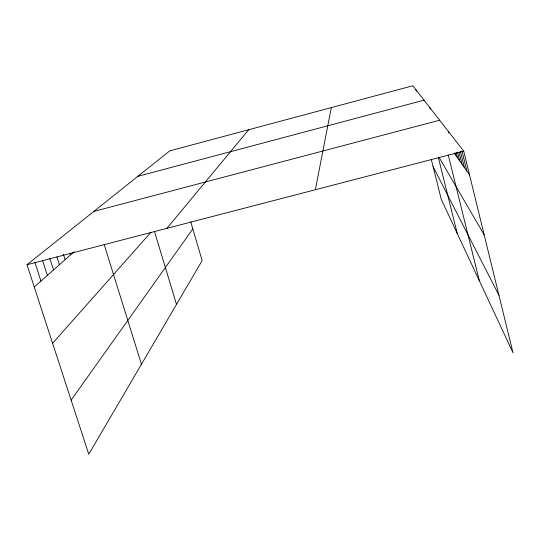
<?xml version="1.0" encoding="UTF-8"?>
<svg xmlns="http://www.w3.org/2000/svg" width="540" height="540" viewBox="0 0 540 540"><rect width="100%" height="100%" fill="white"/><g stroke="black" fill="none" stroke-linecap="round" stroke-linejoin="round"><path stroke-width="0.81" d="M315.353 189.736L331.331 107.602M71.132 400.147L192.821 228.933M166.928 228.339L248.704 129.728M52.603 343.305L150.944 232.268M34.263 287.017L74.088 251.728M190.748 221.893L202.156 260.577L88.756 454.235L27 264.728L169.796 150.863L412.844 85.766L463.725 151.146L513 352.755L441.288 199.375L431.264 159.334M137.855 176.33L424.055 100.17M93.866 211.41L439.655 120.211M27 264.728L463.725 151.146M454.187 153.07L469.523 174.886M439.027 157.336L484.171 234.812M433.087 166.624L498.953 295.279M34.884 262.373L40.952 281.084M42.505 260.341L47.372 275.4M49.775 258.289L53.528 269.946M63.383 254.239L65.117 259.673M56.903 256.79L59.434 264.708M70.072 253.247L70.578 254.833M104.146 244.445L141.44 364.264M154.501 231.491L176.499 304.391M438.338 157.511L457.279 233.584M415.908 89.708L416.32 91.334M448.24 154.94L479.351 280.793M429.833 107.595L430.232 109.195M460.438 151.369L464.413 167.609M459.095 152.273L462.017 164.207M457.738 152.861L459.722 160.94M456.158 152.267L457.522 157.808M455.011 153.191L455.409 154.805M448.308 131.342L448.7 132.921M462.011 151.146L466.911 171.167"/></g></svg>
